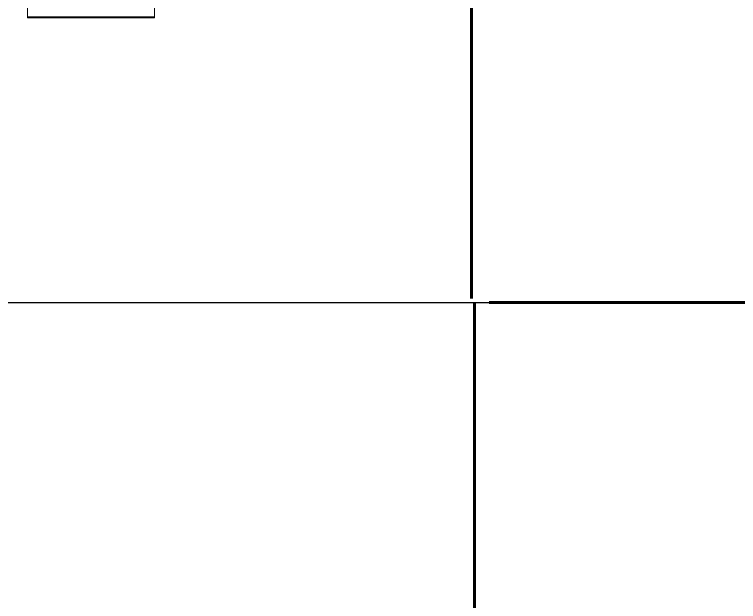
# Model space of a CAD drawing. Header units: millimetres. Extents: x -32 to 417638015, y -35 to 175284279.
# Drawn here: x 416315710 to 416317484, y 175271237 to 175272674 of the extents above; entities that cross this region are included whole.
import ezdxf

# ---------------------------------------------------------------- set-up
doc = ezdxf.new("R2010")
doc.units = ezdxf.units.MM
for name, color, linetype, lineweight in [('_ЭМ_гофра', 5, 'Continuous', 60), ('Стены отделка', 7, 'Continuous', 30), ('Стены штриховка', 7, 'Continuous', 9), ('ШТРИХОВКА', 252, 'Continuous', 15), ('ЭМ_Лоток 1_2', 162, 'Continuous', 30)]:
    doc.layers.add(name, color=color, linetype=linetype, lineweight=lineweight)
doc.linetypes.add('Cable in the tray', pattern='A,5,[130,ltypeshp.shx,S=1,R=0,X=0,Y=0],1.5,[130,ltypeshp.shx,S=1.5,R=90,X=0,Y=-1],1,[130,ltypeshp.shx,S=1,R=0,X=0.5,Y=0],5', length=12.5)

# ---------------------------------------------------------------- blocks, each defined once
blk = doc.blocks.new('1 этаж')
at = {"layer": 'Стены отделка', "color": 8, "lineweight": 9}
for p, q in [((51544.336, 41357.707), (51544.336, 41155.707)), ((51855.157, 41155.707), (51855.157, 41357.707)), ((51544.336, 41155.707), (51855.157, 41155.707))]:
    blk.add_line(p, q, dxfattribs=at)
at = {"layer": 'Стены штриховка', "color": 8}
blk.add_line((51544.336, 41157.707), (51855.157, 41157.707), dxfattribs=at)

msp = doc.modelspace()

# ---------------------------------------------------------------- linework, layer by layer
at = {"layer": '_ЭМ_гофра', "linetype": 'ByBlock'}
for points in [[(416316829.3, 175271979), (416316829.3, 175274081.7)], [(416317272.6, 175270712), (416316836.6, 175270712), (416316836.6, 175271969.2)], [(416316872.5, 175271969.2), (416319144.9, 175271969.2), (416319144.9, 175271133.7), (416319525.7, 175271133.7)]]:
    msp.add_lwpolyline(points, dxfattribs=at)
at = {"layer": 'ЭМ_Лоток 1_2', "linetype": 'Cable in the tray', "ltscale": 50}
msp.add_lwpolyline([(416312595.8, 175267846.7), (416311609.9, 175267846.7), (416311609.9, 175271969.2), (416317412.4, 175271969.2)], dxfattribs=at)

# ---------------------------------------------------------------- block references
at = {"layer": 'ШТРИХОВКА'}
msp.add_blockref('1 этаж', (416264198.1, 175231510.7), dxfattribs=at)

doc.saveas('drawing.dxf')
